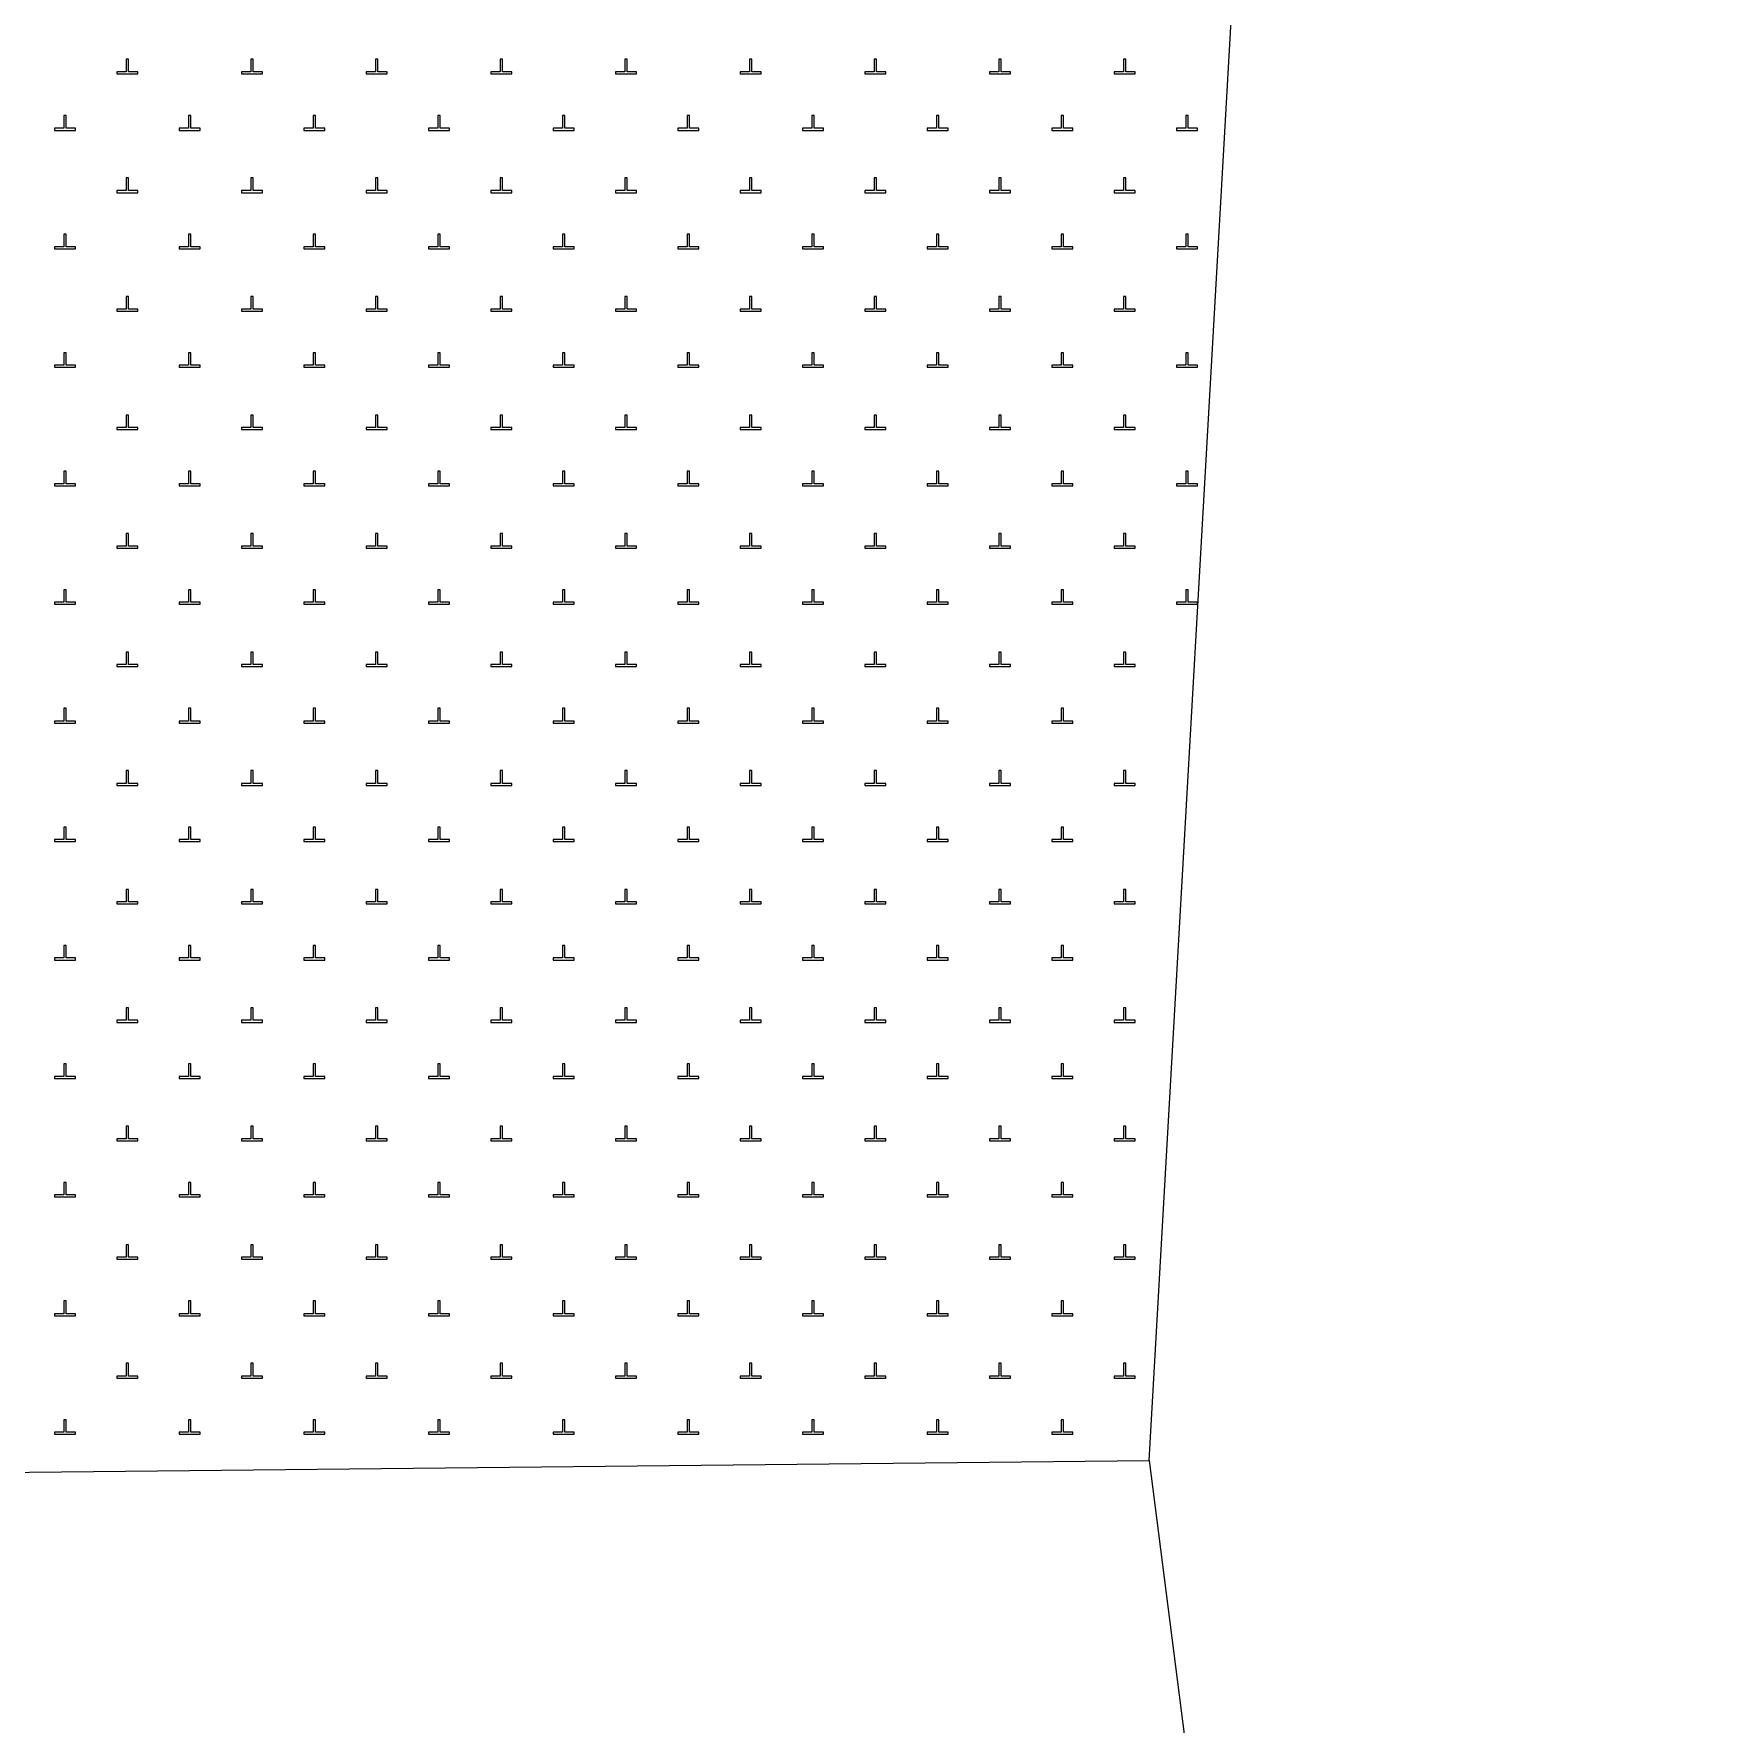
# Model space of a CAD drawing. Header units: metres. Extents: x 550890 to 551618, y 1839259 to 1840146.
# Drawn here: x 551509.64 to 551550.03, y 1839863.4 to 1839904.07 of the extents above; entities that cross this region are included whole.
import ezdxf

# ---------------------------------------------------------------- set-up
doc = ezdxf.new("R2010")
doc.units = ezdxf.units.M
doc.header["$LTSCALE"] = 0.8
for name, color, linetype, lineweight in [('10', 7, 'Continuous', 13), ('19', 7, 'Continuous', 13), ('23', 7, 'Continuous', 13)]:
    doc.layers.add(name, color=color, linetype=linetype, lineweight=lineweight)

msp = doc.modelspace()

# ---------------------------------------------------------------- linework, layer by layer
at = {"layer": '10'}
msp.add_line((551403.77, 1839868.35), (551536.48, 1839869.75), dxfattribs=at)
at = {"layer": '19'}
for points in [[(551511.64, 1839903.11), (551512.14, 1839903.11), (551512.14, 1839903.16), (551511.92, 1839903.16), (551511.92, 1839903.46), (551511.86, 1839903.46), (551511.86, 1839903.16), (551511.64, 1839903.16)], [(551514.64, 1839903.11), (551515.14, 1839903.11), (551515.14, 1839903.16), (551514.92, 1839903.16), (551514.92, 1839903.46), (551514.86, 1839903.46), (551514.86, 1839903.16), (551514.64, 1839903.16)], [(551517.64, 1839903.11), (551518.14, 1839903.11), (551518.14, 1839903.16), (551517.92, 1839903.16), (551517.92, 1839903.46), (551517.86, 1839903.46), (551517.86, 1839903.16), (551517.64, 1839903.16)], [(551520.64, 1839903.11), (551521.14, 1839903.11), (551521.14, 1839903.16), (551520.92, 1839903.16), (551520.92, 1839903.46), (551520.86, 1839903.46), (551520.86, 1839903.16), (551520.64, 1839903.16)], [(551523.64, 1839903.11), (551524.14, 1839903.11), (551524.14, 1839903.16), (551523.92, 1839903.16), (551523.92, 1839903.46), (551523.86, 1839903.46), (551523.86, 1839903.16), (551523.64, 1839903.16)], [(551526.64, 1839903.11), (551527.14, 1839903.11), (551527.14, 1839903.16), (551526.92, 1839903.16), (551526.92, 1839903.46), (551526.86, 1839903.46), (551526.86, 1839903.16), (551526.64, 1839903.16)], [(551529.64, 1839903.11), (551530.14, 1839903.11), (551530.14, 1839903.16), (551529.92, 1839903.16), (551529.92, 1839903.46), (551529.86, 1839903.46), (551529.86, 1839903.16), (551529.64, 1839903.16)], [(551532.64, 1839903.11), (551533.14, 1839903.11), (551533.14, 1839903.16), (551532.92, 1839903.16), (551532.92, 1839903.46), (551532.86, 1839903.46), (551532.86, 1839903.16), (551532.64, 1839903.16)], [(551535.64, 1839903.11), (551536.14, 1839903.11), (551536.14, 1839903.16), (551535.92, 1839903.16), (551535.92, 1839903.46), (551535.86, 1839903.46), (551535.86, 1839903.16), (551535.64, 1839903.16)], [(551510.14, 1839901.75), (551510.64, 1839901.75), (551510.64, 1839901.8), (551510.42, 1839901.8), (551510.42, 1839902.11), (551510.36, 1839902.11), (551510.36, 1839901.8), (551510.14, 1839901.8)], [(551513.14, 1839901.75), (551513.64, 1839901.75), (551513.64, 1839901.8), (551513.42, 1839901.8), (551513.42, 1839902.11), (551513.36, 1839902.11), (551513.36, 1839901.8), (551513.14, 1839901.8)], [(551516.14, 1839901.75), (551516.64, 1839901.75), (551516.64, 1839901.8), (551516.42, 1839901.8), (551516.42, 1839902.11), (551516.36, 1839902.11), (551516.36, 1839901.8), (551516.14, 1839901.8)], [(551519.14, 1839901.75), (551519.64, 1839901.75), (551519.64, 1839901.8), (551519.42, 1839901.8), (551519.42, 1839902.11), (551519.36, 1839902.11), (551519.36, 1839901.8), (551519.14, 1839901.8)], [(551522.14, 1839901.75), (551522.64, 1839901.75), (551522.64, 1839901.8), (551522.42, 1839901.8), (551522.42, 1839902.11), (551522.36, 1839902.11), (551522.36, 1839901.8), (551522.14, 1839901.8)], [(551525.14, 1839901.75), (551525.64, 1839901.75), (551525.64, 1839901.8), (551525.42, 1839901.8), (551525.42, 1839902.11), (551525.36, 1839902.11), (551525.36, 1839901.8), (551525.14, 1839901.8)], [(551528.14, 1839901.75), (551528.64, 1839901.75), (551528.64, 1839901.8), (551528.42, 1839901.8), (551528.42, 1839902.11), (551528.36, 1839902.11), (551528.36, 1839901.8), (551528.14, 1839901.8)], [(551531.14, 1839901.75), (551531.64, 1839901.75), (551531.64, 1839901.8), (551531.42, 1839901.8), (551531.42, 1839902.11), (551531.36, 1839902.11), (551531.36, 1839901.8), (551531.14, 1839901.8)], [(551534.14, 1839901.75), (551534.64, 1839901.75), (551534.64, 1839901.8), (551534.42, 1839901.8), (551534.42, 1839902.11), (551534.36, 1839902.11), (551534.36, 1839901.8), (551534.14, 1839901.8)], [(551537.14, 1839901.75), (551537.64, 1839901.75), (551537.64, 1839901.8), (551537.42, 1839901.8), (551537.42, 1839902.11), (551537.36, 1839902.11), (551537.36, 1839901.8), (551537.14, 1839901.8)], [(551511.64, 1839900.25), (551512.14, 1839900.25), (551512.14, 1839900.3), (551511.92, 1839900.3), (551511.92, 1839900.61), (551511.86, 1839900.61), (551511.86, 1839900.3), (551511.64, 1839900.3)], [(551514.64, 1839900.25), (551515.14, 1839900.25), (551515.14, 1839900.3), (551514.92, 1839900.3), (551514.92, 1839900.61), (551514.86, 1839900.61), (551514.86, 1839900.3), (551514.64, 1839900.3)], [(551517.64, 1839900.25), (551518.14, 1839900.25), (551518.14, 1839900.3), (551517.92, 1839900.3), (551517.92, 1839900.61), (551517.86, 1839900.61), (551517.86, 1839900.3), (551517.64, 1839900.3)], [(551520.64, 1839900.25), (551521.14, 1839900.25), (551521.14, 1839900.3), (551520.92, 1839900.3), (551520.92, 1839900.61), (551520.86, 1839900.61), (551520.86, 1839900.3), (551520.64, 1839900.3)], [(551523.64, 1839900.25), (551524.14, 1839900.25), (551524.14, 1839900.3), (551523.92, 1839900.3), (551523.92, 1839900.61), (551523.86, 1839900.61), (551523.86, 1839900.3), (551523.64, 1839900.3)], [(551526.64, 1839900.25), (551527.14, 1839900.25), (551527.14, 1839900.3), (551526.92, 1839900.3), (551526.92, 1839900.61), (551526.86, 1839900.61), (551526.86, 1839900.3), (551526.64, 1839900.3)], [(551529.64, 1839900.25), (551530.14, 1839900.25), (551530.14, 1839900.3), (551529.92, 1839900.3), (551529.92, 1839900.61), (551529.86, 1839900.61), (551529.86, 1839900.3), (551529.64, 1839900.3)], [(551532.64, 1839900.25), (551533.14, 1839900.25), (551533.14, 1839900.3), (551532.92, 1839900.3), (551532.92, 1839900.61), (551532.86, 1839900.61), (551532.86, 1839900.3), (551532.64, 1839900.3)], [(551535.64, 1839900.25), (551536.14, 1839900.25), (551536.14, 1839900.3), (551535.92, 1839900.3), (551535.92, 1839900.61), (551535.86, 1839900.61), (551535.86, 1839900.3), (551535.64, 1839900.3)], [(551510.14, 1839898.9), (551510.64, 1839898.9), (551510.64, 1839898.95), (551510.42, 1839898.95), (551510.42, 1839899.25), (551510.36, 1839899.25), (551510.36, 1839898.95), (551510.14, 1839898.95)], [(551513.14, 1839898.9), (551513.64, 1839898.9), (551513.64, 1839898.95), (551513.42, 1839898.95), (551513.42, 1839899.25), (551513.36, 1839899.25), (551513.36, 1839898.95), (551513.14, 1839898.95)], [(551516.14, 1839898.9), (551516.64, 1839898.9), (551516.64, 1839898.95), (551516.42, 1839898.95), (551516.42, 1839899.25), (551516.36, 1839899.25), (551516.36, 1839898.95), (551516.14, 1839898.95)], [(551519.14, 1839898.9), (551519.64, 1839898.9), (551519.64, 1839898.95), (551519.42, 1839898.95), (551519.42, 1839899.25), (551519.36, 1839899.25), (551519.36, 1839898.95), (551519.14, 1839898.95)], [(551522.14, 1839898.9), (551522.64, 1839898.9), (551522.64, 1839898.95), (551522.42, 1839898.95), (551522.42, 1839899.25), (551522.36, 1839899.25), (551522.36, 1839898.95), (551522.14, 1839898.95)], [(551525.14, 1839898.9), (551525.64, 1839898.9), (551525.64, 1839898.95), (551525.42, 1839898.95), (551525.42, 1839899.25), (551525.36, 1839899.25), (551525.36, 1839898.95), (551525.14, 1839898.95)], [(551528.14, 1839898.9), (551528.64, 1839898.9), (551528.64, 1839898.95), (551528.42, 1839898.95), (551528.42, 1839899.25), (551528.36, 1839899.25), (551528.36, 1839898.95), (551528.14, 1839898.95)], [(551531.14, 1839898.9), (551531.64, 1839898.9), (551531.64, 1839898.95), (551531.42, 1839898.95), (551531.42, 1839899.25), (551531.36, 1839899.25), (551531.36, 1839898.95), (551531.14, 1839898.95)], [(551534.14, 1839898.9), (551534.64, 1839898.9), (551534.64, 1839898.95), (551534.42, 1839898.95), (551534.42, 1839899.25), (551534.36, 1839899.25), (551534.36, 1839898.95), (551534.14, 1839898.95)], [(551537.14, 1839898.9), (551537.64, 1839898.9), (551537.64, 1839898.95), (551537.42, 1839898.95), (551537.42, 1839899.25), (551537.36, 1839899.25), (551537.36, 1839898.95), (551537.14, 1839898.95)], [(551511.64, 1839897.4), (551512.14, 1839897.4), (551512.14, 1839897.45), (551511.92, 1839897.45), (551511.92, 1839897.75), (551511.86, 1839897.75), (551511.86, 1839897.45), (551511.64, 1839897.45)], [(551514.64, 1839897.4), (551515.14, 1839897.4), (551515.14, 1839897.45), (551514.92, 1839897.45), (551514.92, 1839897.75), (551514.86, 1839897.75), (551514.86, 1839897.45), (551514.64, 1839897.45)], [(551517.64, 1839897.4), (551518.14, 1839897.4), (551518.14, 1839897.45), (551517.92, 1839897.45), (551517.92, 1839897.75), (551517.86, 1839897.75), (551517.86, 1839897.45), (551517.64, 1839897.45)], [(551520.64, 1839897.4), (551521.14, 1839897.4), (551521.14, 1839897.45), (551520.92, 1839897.45), (551520.92, 1839897.75), (551520.86, 1839897.75), (551520.86, 1839897.45), (551520.64, 1839897.45)], [(551523.64, 1839897.4), (551524.14, 1839897.4), (551524.14, 1839897.45), (551523.92, 1839897.45), (551523.92, 1839897.75), (551523.86, 1839897.75), (551523.86, 1839897.45), (551523.64, 1839897.45)], [(551526.64, 1839897.4), (551527.14, 1839897.4), (551527.14, 1839897.45), (551526.92, 1839897.45), (551526.92, 1839897.75), (551526.86, 1839897.75), (551526.86, 1839897.45), (551526.64, 1839897.45)], [(551529.64, 1839897.4), (551530.14, 1839897.4), (551530.14, 1839897.45), (551529.92, 1839897.45), (551529.92, 1839897.75), (551529.86, 1839897.75), (551529.86, 1839897.45), (551529.64, 1839897.45)], [(551532.64, 1839897.4), (551533.14, 1839897.4), (551533.14, 1839897.45), (551532.92, 1839897.45), (551532.92, 1839897.75), (551532.86, 1839897.75), (551532.86, 1839897.45), (551532.64, 1839897.45)], [(551535.64, 1839897.4), (551536.14, 1839897.4), (551536.14, 1839897.45), (551535.92, 1839897.45), (551535.92, 1839897.75), (551535.86, 1839897.75), (551535.86, 1839897.45), (551535.64, 1839897.45)], [(551510.14, 1839896.05), (551510.64, 1839896.05), (551510.64, 1839896.1), (551510.42, 1839896.1), (551510.42, 1839896.4), (551510.36, 1839896.4), (551510.36, 1839896.1), (551510.14, 1839896.1)], [(551513.14, 1839896.05), (551513.64, 1839896.05), (551513.64, 1839896.1), (551513.42, 1839896.1), (551513.42, 1839896.4), (551513.36, 1839896.4), (551513.36, 1839896.1), (551513.14, 1839896.1)], [(551516.14, 1839896.05), (551516.64, 1839896.05), (551516.64, 1839896.1), (551516.42, 1839896.1), (551516.42, 1839896.4), (551516.36, 1839896.4), (551516.36, 1839896.1), (551516.14, 1839896.1)], [(551519.14, 1839896.05), (551519.64, 1839896.05), (551519.64, 1839896.1), (551519.42, 1839896.1), (551519.42, 1839896.4), (551519.36, 1839896.4), (551519.36, 1839896.1), (551519.14, 1839896.1)], [(551522.14, 1839896.05), (551522.64, 1839896.05), (551522.64, 1839896.1), (551522.42, 1839896.1), (551522.42, 1839896.4), (551522.36, 1839896.4), (551522.36, 1839896.1), (551522.14, 1839896.1)], [(551525.14, 1839896.05), (551525.64, 1839896.05), (551525.64, 1839896.1), (551525.42, 1839896.1), (551525.42, 1839896.4), (551525.36, 1839896.4), (551525.36, 1839896.1), (551525.14, 1839896.1)], [(551528.14, 1839896.05), (551528.64, 1839896.05), (551528.64, 1839896.1), (551528.42, 1839896.1), (551528.42, 1839896.4), (551528.36, 1839896.4), (551528.36, 1839896.1), (551528.14, 1839896.1)], [(551531.14, 1839896.05), (551531.64, 1839896.05), (551531.64, 1839896.1), (551531.42, 1839896.1), (551531.42, 1839896.4), (551531.36, 1839896.4), (551531.36, 1839896.1), (551531.14, 1839896.1)], [(551534.14, 1839896.05), (551534.64, 1839896.05), (551534.64, 1839896.1), (551534.42, 1839896.1), (551534.42, 1839896.4), (551534.36, 1839896.4), (551534.36, 1839896.1), (551534.14, 1839896.1)], [(551537.14, 1839896.05), (551537.64, 1839896.05), (551537.64, 1839896.1), (551537.42, 1839896.1), (551537.42, 1839896.4), (551537.36, 1839896.4), (551537.36, 1839896.1), (551537.14, 1839896.1)], [(551511.64, 1839894.55), (551512.14, 1839894.55), (551512.14, 1839894.6), (551511.92, 1839894.6), (551511.92, 1839894.9), (551511.86, 1839894.9), (551511.86, 1839894.6), (551511.64, 1839894.6)], [(551514.64, 1839894.55), (551515.14, 1839894.55), (551515.14, 1839894.6), (551514.92, 1839894.6), (551514.92, 1839894.9), (551514.86, 1839894.9), (551514.86, 1839894.6), (551514.64, 1839894.6)], [(551517.64, 1839894.55), (551518.14, 1839894.55), (551518.14, 1839894.6), (551517.92, 1839894.6), (551517.92, 1839894.9), (551517.86, 1839894.9), (551517.86, 1839894.6), (551517.64, 1839894.6)], [(551520.64, 1839894.55), (551521.14, 1839894.55), (551521.14, 1839894.6), (551520.92, 1839894.6), (551520.92, 1839894.9), (551520.86, 1839894.9), (551520.86, 1839894.6), (551520.64, 1839894.6)], [(551523.64, 1839894.55), (551524.14, 1839894.55), (551524.14, 1839894.6), (551523.92, 1839894.6), (551523.92, 1839894.9), (551523.86, 1839894.9), (551523.86, 1839894.6), (551523.64, 1839894.6)], [(551526.64, 1839894.55), (551527.14, 1839894.55), (551527.14, 1839894.6), (551526.92, 1839894.6), (551526.92, 1839894.9), (551526.86, 1839894.9), (551526.86, 1839894.6), (551526.64, 1839894.6)], [(551529.64, 1839894.55), (551530.14, 1839894.55), (551530.14, 1839894.6), (551529.92, 1839894.6), (551529.92, 1839894.9), (551529.86, 1839894.9), (551529.86, 1839894.6), (551529.64, 1839894.6)], [(551532.64, 1839894.55), (551533.14, 1839894.55), (551533.14, 1839894.6), (551532.92, 1839894.6), (551532.92, 1839894.9), (551532.86, 1839894.9), (551532.86, 1839894.6), (551532.64, 1839894.6)], [(551535.64, 1839894.55), (551536.14, 1839894.55), (551536.14, 1839894.6), (551535.92, 1839894.6), (551535.92, 1839894.9), (551535.86, 1839894.9), (551535.86, 1839894.6), (551535.64, 1839894.6)], [(551510.14, 1839893.2), (551510.64, 1839893.2), (551510.64, 1839893.25), (551510.42, 1839893.25), (551510.42, 1839893.55), (551510.36, 1839893.55), (551510.36, 1839893.25), (551510.14, 1839893.25)], [(551513.14, 1839893.2), (551513.64, 1839893.2), (551513.64, 1839893.25), (551513.42, 1839893.25), (551513.42, 1839893.55), (551513.36, 1839893.55), (551513.36, 1839893.25), (551513.14, 1839893.25)], [(551516.14, 1839893.2), (551516.64, 1839893.2), (551516.64, 1839893.25), (551516.42, 1839893.25), (551516.42, 1839893.55), (551516.36, 1839893.55), (551516.36, 1839893.25), (551516.14, 1839893.25)], [(551519.14, 1839893.2), (551519.64, 1839893.2), (551519.64, 1839893.25), (551519.42, 1839893.25), (551519.42, 1839893.55), (551519.36, 1839893.55), (551519.36, 1839893.25), (551519.14, 1839893.25)], [(551522.14, 1839893.2), (551522.64, 1839893.2), (551522.64, 1839893.25), (551522.42, 1839893.25), (551522.42, 1839893.55), (551522.36, 1839893.55), (551522.36, 1839893.25), (551522.14, 1839893.25)], [(551525.14, 1839893.2), (551525.64, 1839893.2), (551525.64, 1839893.25), (551525.42, 1839893.25), (551525.42, 1839893.55), (551525.36, 1839893.55), (551525.36, 1839893.25), (551525.14, 1839893.25)], [(551528.14, 1839893.2), (551528.64, 1839893.2), (551528.64, 1839893.25), (551528.42, 1839893.25), (551528.42, 1839893.55), (551528.36, 1839893.55), (551528.36, 1839893.25), (551528.14, 1839893.25)], [(551531.14, 1839893.2), (551531.64, 1839893.2), (551531.64, 1839893.25), (551531.42, 1839893.25), (551531.42, 1839893.55), (551531.36, 1839893.55), (551531.36, 1839893.25), (551531.14, 1839893.25)], [(551534.14, 1839893.2), (551534.64, 1839893.2), (551534.64, 1839893.25), (551534.42, 1839893.25), (551534.42, 1839893.55), (551534.36, 1839893.55), (551534.36, 1839893.25), (551534.14, 1839893.25)], [(551537.14, 1839893.2), (551537.64, 1839893.2), (551537.64, 1839893.25), (551537.42, 1839893.25), (551537.42, 1839893.55), (551537.36, 1839893.55), (551537.36, 1839893.25), (551537.14, 1839893.25)], [(551511.64, 1839891.7), (551512.14, 1839891.7), (551512.14, 1839891.75), (551511.92, 1839891.75), (551511.92, 1839892.05), (551511.86, 1839892.05), (551511.86, 1839891.75), (551511.64, 1839891.75)], [(551514.64, 1839891.7), (551515.14, 1839891.7), (551515.14, 1839891.75), (551514.92, 1839891.75), (551514.92, 1839892.05), (551514.86, 1839892.05), (551514.86, 1839891.75), (551514.64, 1839891.75)], [(551517.64, 1839891.7), (551518.14, 1839891.7), (551518.14, 1839891.75), (551517.92, 1839891.75), (551517.92, 1839892.05), (551517.86, 1839892.05), (551517.86, 1839891.75), (551517.64, 1839891.75)], [(551520.64, 1839891.7), (551521.14, 1839891.7), (551521.14, 1839891.75), (551520.92, 1839891.75), (551520.92, 1839892.05), (551520.86, 1839892.05), (551520.86, 1839891.75), (551520.64, 1839891.75)], [(551523.64, 1839891.7), (551524.14, 1839891.7), (551524.14, 1839891.75), (551523.92, 1839891.75), (551523.92, 1839892.05), (551523.86, 1839892.05), (551523.86, 1839891.75), (551523.64, 1839891.75)], [(551526.64, 1839891.7), (551527.14, 1839891.7), (551527.14, 1839891.75), (551526.92, 1839891.75), (551526.92, 1839892.05), (551526.86, 1839892.05), (551526.86, 1839891.75), (551526.64, 1839891.75)], [(551529.64, 1839891.7), (551530.14, 1839891.7), (551530.14, 1839891.75), (551529.92, 1839891.75), (551529.92, 1839892.05), (551529.86, 1839892.05), (551529.86, 1839891.75), (551529.64, 1839891.75)], [(551532.64, 1839891.7), (551533.14, 1839891.7), (551533.14, 1839891.75), (551532.92, 1839891.75), (551532.92, 1839892.05), (551532.86, 1839892.05), (551532.86, 1839891.75), (551532.64, 1839891.75)], [(551535.64, 1839891.7), (551536.14, 1839891.7), (551536.14, 1839891.75), (551535.92, 1839891.75), (551535.92, 1839892.05), (551535.86, 1839892.05), (551535.86, 1839891.75), (551535.64, 1839891.75)], [(551510.14, 1839890.35), (551510.64, 1839890.35), (551510.64, 1839890.4), (551510.42, 1839890.4), (551510.42, 1839890.7), (551510.36, 1839890.7), (551510.36, 1839890.4), (551510.14, 1839890.4)], [(551513.14, 1839890.35), (551513.64, 1839890.35), (551513.64, 1839890.4), (551513.42, 1839890.4), (551513.42, 1839890.7), (551513.36, 1839890.7), (551513.36, 1839890.4), (551513.14, 1839890.4)], [(551516.14, 1839890.35), (551516.64, 1839890.35), (551516.64, 1839890.4), (551516.42, 1839890.4), (551516.42, 1839890.7), (551516.36, 1839890.7), (551516.36, 1839890.4), (551516.14, 1839890.4)], [(551519.14, 1839890.35), (551519.64, 1839890.35), (551519.64, 1839890.4), (551519.42, 1839890.4), (551519.42, 1839890.7), (551519.36, 1839890.7), (551519.36, 1839890.4), (551519.14, 1839890.4)], [(551522.14, 1839890.35), (551522.64, 1839890.35), (551522.64, 1839890.4), (551522.42, 1839890.4), (551522.42, 1839890.7), (551522.36, 1839890.7), (551522.36, 1839890.4), (551522.14, 1839890.4)], [(551525.14, 1839890.35), (551525.64, 1839890.35), (551525.64, 1839890.4), (551525.42, 1839890.4), (551525.42, 1839890.7), (551525.36, 1839890.7), (551525.36, 1839890.4), (551525.14, 1839890.4)], [(551528.14, 1839890.35), (551528.64, 1839890.35), (551528.64, 1839890.4), (551528.42, 1839890.4), (551528.42, 1839890.7), (551528.36, 1839890.7), (551528.36, 1839890.4), (551528.14, 1839890.4)], [(551531.14, 1839890.35), (551531.64, 1839890.35), (551531.64, 1839890.4), (551531.42, 1839890.4), (551531.42, 1839890.7), (551531.36, 1839890.7), (551531.36, 1839890.4), (551531.14, 1839890.4)], [(551534.14, 1839890.35), (551534.64, 1839890.35), (551534.64, 1839890.4), (551534.42, 1839890.4), (551534.42, 1839890.7), (551534.36, 1839890.7), (551534.36, 1839890.4), (551534.14, 1839890.4)], [(551537.14, 1839890.35), (551537.64, 1839890.35), (551537.64, 1839890.4), (551537.42, 1839890.4), (551537.42, 1839890.7), (551537.36, 1839890.7), (551537.36, 1839890.4), (551537.14, 1839890.4)], [(551511.64, 1839888.85), (551512.14, 1839888.85), (551512.14, 1839888.9), (551511.92, 1839888.9), (551511.92, 1839889.2), (551511.86, 1839889.2), (551511.86, 1839888.9), (551511.64, 1839888.9)], [(551514.64, 1839888.85), (551515.14, 1839888.85), (551515.14, 1839888.9), (551514.92, 1839888.9), (551514.92, 1839889.2), (551514.86, 1839889.2), (551514.86, 1839888.9), (551514.64, 1839888.9)], [(551517.64, 1839888.85), (551518.14, 1839888.85), (551518.14, 1839888.9), (551517.92, 1839888.9), (551517.92, 1839889.2), (551517.86, 1839889.2), (551517.86, 1839888.9), (551517.64, 1839888.9)], [(551520.64, 1839888.85), (551521.14, 1839888.85), (551521.14, 1839888.9), (551520.92, 1839888.9), (551520.92, 1839889.2), (551520.86, 1839889.2), (551520.86, 1839888.9), (551520.64, 1839888.9)], [(551523.64, 1839888.85), (551524.14, 1839888.85), (551524.14, 1839888.9), (551523.92, 1839888.9), (551523.92, 1839889.2), (551523.86, 1839889.2), (551523.86, 1839888.9), (551523.64, 1839888.9)], [(551526.64, 1839888.85), (551527.14, 1839888.85), (551527.14, 1839888.9), (551526.92, 1839888.9), (551526.92, 1839889.2), (551526.86, 1839889.2), (551526.86, 1839888.9), (551526.64, 1839888.9)], [(551529.64, 1839888.85), (551530.14, 1839888.85), (551530.14, 1839888.9), (551529.92, 1839888.9), (551529.92, 1839889.2), (551529.86, 1839889.2), (551529.86, 1839888.9), (551529.64, 1839888.9)], [(551532.64, 1839888.85), (551533.14, 1839888.85), (551533.14, 1839888.9), (551532.92, 1839888.9), (551532.92, 1839889.2), (551532.86, 1839889.2), (551532.86, 1839888.9), (551532.64, 1839888.9)], [(551535.64, 1839888.85), (551536.14, 1839888.85), (551536.14, 1839888.9), (551535.92, 1839888.9), (551535.92, 1839889.2), (551535.86, 1839889.2), (551535.86, 1839888.9), (551535.64, 1839888.9)], [(551510.14, 1839887.49), (551510.64, 1839887.49), (551510.64, 1839887.54), (551510.42, 1839887.54), (551510.42, 1839887.85), (551510.36, 1839887.85), (551510.36, 1839887.54), (551510.14, 1839887.54)], [(551513.14, 1839887.49), (551513.64, 1839887.49), (551513.64, 1839887.54), (551513.42, 1839887.54), (551513.42, 1839887.85), (551513.36, 1839887.85), (551513.36, 1839887.54), (551513.14, 1839887.54)], [(551516.14, 1839887.49), (551516.64, 1839887.49), (551516.64, 1839887.54), (551516.42, 1839887.54), (551516.42, 1839887.85), (551516.36, 1839887.85), (551516.36, 1839887.54), (551516.14, 1839887.54)], [(551519.14, 1839887.49), (551519.64, 1839887.49), (551519.64, 1839887.54), (551519.42, 1839887.54), (551519.42, 1839887.85), (551519.36, 1839887.85), (551519.36, 1839887.54), (551519.14, 1839887.54)], [(551522.14, 1839887.49), (551522.64, 1839887.49), (551522.64, 1839887.54), (551522.42, 1839887.54), (551522.42, 1839887.85), (551522.36, 1839887.85), (551522.36, 1839887.54), (551522.14, 1839887.54)], [(551525.14, 1839887.49), (551525.64, 1839887.49), (551525.64, 1839887.54), (551525.42, 1839887.54), (551525.42, 1839887.85), (551525.36, 1839887.85), (551525.36, 1839887.54), (551525.14, 1839887.54)], [(551528.14, 1839887.49), (551528.64, 1839887.49), (551528.64, 1839887.54), (551528.42, 1839887.54), (551528.42, 1839887.85), (551528.36, 1839887.85), (551528.36, 1839887.54), (551528.14, 1839887.54)], [(551531.14, 1839887.49), (551531.64, 1839887.49), (551531.64, 1839887.54), (551531.42, 1839887.54), (551531.42, 1839887.85), (551531.36, 1839887.85), (551531.36, 1839887.54), (551531.14, 1839887.54)], [(551534.14, 1839887.49), (551534.64, 1839887.49), (551534.64, 1839887.54), (551534.42, 1839887.54), (551534.42, 1839887.85), (551534.36, 1839887.85), (551534.36, 1839887.54), (551534.14, 1839887.54)], [(551511.64, 1839885.99), (551512.14, 1839885.99), (551512.14, 1839886.04), (551511.92, 1839886.04), (551511.92, 1839886.35), (551511.86, 1839886.35), (551511.86, 1839886.04), (551511.64, 1839886.04)], [(551514.64, 1839885.99), (551515.14, 1839885.99), (551515.14, 1839886.04), (551514.92, 1839886.04), (551514.92, 1839886.35), (551514.86, 1839886.35), (551514.86, 1839886.04), (551514.64, 1839886.04)], [(551517.64, 1839885.99), (551518.14, 1839885.99), (551518.14, 1839886.04), (551517.92, 1839886.04), (551517.92, 1839886.35), (551517.86, 1839886.35), (551517.86, 1839886.04), (551517.64, 1839886.04)], [(551520.64, 1839885.99), (551521.14, 1839885.99), (551521.14, 1839886.04), (551520.92, 1839886.04), (551520.92, 1839886.35), (551520.86, 1839886.35), (551520.86, 1839886.04), (551520.64, 1839886.04)], [(551523.64, 1839885.99), (551524.14, 1839885.99), (551524.14, 1839886.04), (551523.92, 1839886.04), (551523.92, 1839886.35), (551523.86, 1839886.35), (551523.86, 1839886.04), (551523.64, 1839886.04)], [(551526.64, 1839885.99), (551527.14, 1839885.99), (551527.14, 1839886.04), (551526.92, 1839886.04), (551526.92, 1839886.35), (551526.86, 1839886.35), (551526.86, 1839886.04), (551526.64, 1839886.04)], [(551529.64, 1839885.99), (551530.14, 1839885.99), (551530.14, 1839886.04), (551529.92, 1839886.04), (551529.92, 1839886.35), (551529.86, 1839886.35), (551529.86, 1839886.04), (551529.64, 1839886.04)], [(551532.64, 1839885.99), (551533.14, 1839885.99), (551533.14, 1839886.04), (551532.92, 1839886.04), (551532.92, 1839886.35), (551532.86, 1839886.35), (551532.86, 1839886.04), (551532.64, 1839886.04)], [(551535.64, 1839885.99), (551536.14, 1839885.99), (551536.14, 1839886.04), (551535.92, 1839886.04), (551535.92, 1839886.35), (551535.86, 1839886.35), (551535.86, 1839886.04), (551535.64, 1839886.04)], [(551510.14, 1839884.64), (551510.64, 1839884.64), (551510.64, 1839884.69), (551510.42, 1839884.69), (551510.42, 1839884.99), (551510.36, 1839884.99), (551510.36, 1839884.69), (551510.14, 1839884.69)], [(551513.14, 1839884.64), (551513.64, 1839884.64), (551513.64, 1839884.69), (551513.42, 1839884.69), (551513.42, 1839884.99), (551513.36, 1839884.99), (551513.36, 1839884.69), (551513.14, 1839884.69)], [(551516.14, 1839884.64), (551516.64, 1839884.64), (551516.64, 1839884.69), (551516.42, 1839884.69), (551516.42, 1839884.99), (551516.36, 1839884.99), (551516.36, 1839884.69), (551516.14, 1839884.69)], [(551519.14, 1839884.64), (551519.64, 1839884.64), (551519.64, 1839884.69), (551519.42, 1839884.69), (551519.42, 1839884.99), (551519.36, 1839884.99), (551519.36, 1839884.69), (551519.14, 1839884.69)], [(551522.14, 1839884.64), (551522.64, 1839884.64), (551522.64, 1839884.69), (551522.42, 1839884.69), (551522.42, 1839884.99), (551522.36, 1839884.99), (551522.36, 1839884.69), (551522.14, 1839884.69)], [(551525.14, 1839884.64), (551525.64, 1839884.64), (551525.64, 1839884.69), (551525.42, 1839884.69), (551525.42, 1839884.99), (551525.36, 1839884.99), (551525.36, 1839884.69), (551525.14, 1839884.69)], [(551528.14, 1839884.64), (551528.64, 1839884.64), (551528.64, 1839884.69), (551528.42, 1839884.69), (551528.42, 1839884.99), (551528.36, 1839884.99), (551528.36, 1839884.69), (551528.14, 1839884.69)], [(551531.14, 1839884.64), (551531.64, 1839884.64), (551531.64, 1839884.69), (551531.42, 1839884.69), (551531.42, 1839884.99), (551531.36, 1839884.99), (551531.36, 1839884.69), (551531.14, 1839884.69)], [(551534.14, 1839884.64), (551534.64, 1839884.64), (551534.64, 1839884.69), (551534.42, 1839884.69), (551534.42, 1839884.99), (551534.36, 1839884.99), (551534.36, 1839884.69), (551534.14, 1839884.69)], [(551511.64, 1839883.14), (551512.14, 1839883.14), (551512.14, 1839883.19), (551511.92, 1839883.19), (551511.92, 1839883.49), (551511.86, 1839883.49), (551511.86, 1839883.19), (551511.64, 1839883.19)], [(551514.64, 1839883.14), (551515.14, 1839883.14), (551515.14, 1839883.19), (551514.92, 1839883.19), (551514.92, 1839883.49), (551514.86, 1839883.49), (551514.86, 1839883.19), (551514.64, 1839883.19)], [(551517.64, 1839883.14), (551518.14, 1839883.14), (551518.14, 1839883.19), (551517.92, 1839883.19), (551517.92, 1839883.49), (551517.86, 1839883.49), (551517.86, 1839883.19), (551517.64, 1839883.19)], [(551520.64, 1839883.14), (551521.14, 1839883.14), (551521.14, 1839883.19), (551520.92, 1839883.19), (551520.92, 1839883.49), (551520.86, 1839883.49), (551520.86, 1839883.19), (551520.64, 1839883.19)], [(551523.64, 1839883.14), (551524.14, 1839883.14), (551524.14, 1839883.19), (551523.92, 1839883.19), (551523.92, 1839883.49), (551523.86, 1839883.49), (551523.86, 1839883.19), (551523.64, 1839883.19)], [(551526.64, 1839883.14), (551527.14, 1839883.14), (551527.14, 1839883.19), (551526.92, 1839883.19), (551526.92, 1839883.49), (551526.86, 1839883.49), (551526.86, 1839883.19), (551526.64, 1839883.19)], [(551529.64, 1839883.14), (551530.14, 1839883.14), (551530.14, 1839883.19), (551529.92, 1839883.19), (551529.92, 1839883.49), (551529.86, 1839883.49), (551529.86, 1839883.19), (551529.64, 1839883.19)], [(551532.64, 1839883.14), (551533.14, 1839883.14), (551533.14, 1839883.19), (551532.92, 1839883.19), (551532.92, 1839883.49), (551532.86, 1839883.49), (551532.86, 1839883.19), (551532.64, 1839883.19)], [(551535.64, 1839883.14), (551536.14, 1839883.14), (551536.14, 1839883.19), (551535.92, 1839883.19), (551535.92, 1839883.49), (551535.86, 1839883.49), (551535.86, 1839883.19), (551535.64, 1839883.19)], [(551510.14, 1839881.79), (551510.64, 1839881.79), (551510.64, 1839881.84), (551510.42, 1839881.84), (551510.42, 1839882.14), (551510.36, 1839882.14), (551510.36, 1839881.84), (551510.14, 1839881.84)], [(551513.14, 1839881.79), (551513.64, 1839881.79), (551513.64, 1839881.84), (551513.42, 1839881.84), (551513.42, 1839882.14), (551513.36, 1839882.14), (551513.36, 1839881.84), (551513.14, 1839881.84)], [(551516.14, 1839881.79), (551516.64, 1839881.79), (551516.64, 1839881.84), (551516.42, 1839881.84), (551516.42, 1839882.14), (551516.36, 1839882.14), (551516.36, 1839881.84), (551516.14, 1839881.84)], [(551519.14, 1839881.79), (551519.64, 1839881.79), (551519.64, 1839881.84), (551519.42, 1839881.84), (551519.42, 1839882.14), (551519.36, 1839882.14), (551519.36, 1839881.84), (551519.14, 1839881.84)], [(551522.14, 1839881.79), (551522.64, 1839881.79), (551522.64, 1839881.84), (551522.42, 1839881.84), (551522.42, 1839882.14), (551522.36, 1839882.14), (551522.36, 1839881.84), (551522.14, 1839881.84)], [(551525.14, 1839881.79), (551525.64, 1839881.79), (551525.64, 1839881.84), (551525.42, 1839881.84), (551525.42, 1839882.14), (551525.36, 1839882.14), (551525.36, 1839881.84), (551525.14, 1839881.84)], [(551528.14, 1839881.79), (551528.64, 1839881.79), (551528.64, 1839881.84), (551528.42, 1839881.84), (551528.42, 1839882.14), (551528.36, 1839882.14), (551528.36, 1839881.84), (551528.14, 1839881.84)], [(551531.14, 1839881.79), (551531.64, 1839881.79), (551531.64, 1839881.84), (551531.42, 1839881.84), (551531.42, 1839882.14), (551531.36, 1839882.14), (551531.36, 1839881.84), (551531.14, 1839881.84)], [(551534.14, 1839881.79), (551534.64, 1839881.79), (551534.64, 1839881.84), (551534.42, 1839881.84), (551534.42, 1839882.14), (551534.36, 1839882.14), (551534.36, 1839881.84), (551534.14, 1839881.84)], [(551511.64, 1839880.29), (551512.14, 1839880.29), (551512.14, 1839880.34), (551511.92, 1839880.34), (551511.92, 1839880.64), (551511.86, 1839880.64), (551511.86, 1839880.34), (551511.64, 1839880.34)], [(551514.64, 1839880.29), (551515.14, 1839880.29), (551515.14, 1839880.34), (551514.92, 1839880.34), (551514.92, 1839880.64), (551514.86, 1839880.64), (551514.86, 1839880.34), (551514.64, 1839880.34)], [(551517.64, 1839880.29), (551518.14, 1839880.29), (551518.14, 1839880.34), (551517.92, 1839880.34), (551517.92, 1839880.64), (551517.86, 1839880.64), (551517.86, 1839880.34), (551517.64, 1839880.34)], [(551520.64, 1839880.29), (551521.14, 1839880.29), (551521.14, 1839880.34), (551520.92, 1839880.34), (551520.92, 1839880.64), (551520.86, 1839880.64), (551520.86, 1839880.34), (551520.64, 1839880.34)], [(551523.64, 1839880.29), (551524.14, 1839880.29), (551524.14, 1839880.34), (551523.92, 1839880.34), (551523.92, 1839880.64), (551523.86, 1839880.64), (551523.86, 1839880.34), (551523.64, 1839880.34)], [(551526.64, 1839880.29), (551527.14, 1839880.29), (551527.14, 1839880.34), (551526.92, 1839880.34), (551526.92, 1839880.64), (551526.86, 1839880.64), (551526.86, 1839880.34), (551526.64, 1839880.34)], [(551529.64, 1839880.29), (551530.14, 1839880.29), (551530.14, 1839880.34), (551529.92, 1839880.34), (551529.92, 1839880.64), (551529.86, 1839880.64), (551529.86, 1839880.34), (551529.64, 1839880.34)], [(551532.64, 1839880.29), (551533.14, 1839880.29), (551533.14, 1839880.34), (551532.92, 1839880.34), (551532.92, 1839880.64), (551532.86, 1839880.64), (551532.86, 1839880.34), (551532.64, 1839880.34)], [(551535.64, 1839880.29), (551536.14, 1839880.29), (551536.14, 1839880.34), (551535.92, 1839880.34), (551535.92, 1839880.64), (551535.86, 1839880.64), (551535.86, 1839880.34), (551535.64, 1839880.34)], [(551510.14, 1839878.94), (551510.64, 1839878.94), (551510.64, 1839878.99), (551510.42, 1839878.99), (551510.42, 1839879.29), (551510.36, 1839879.29), (551510.36, 1839878.99), (551510.14, 1839878.99)], [(551513.14, 1839878.94), (551513.64, 1839878.94), (551513.64, 1839878.99), (551513.42, 1839878.99), (551513.42, 1839879.29), (551513.36, 1839879.29), (551513.36, 1839878.99), (551513.14, 1839878.99)], [(551516.14, 1839878.94), (551516.64, 1839878.94), (551516.64, 1839878.99), (551516.42, 1839878.99), (551516.42, 1839879.29), (551516.36, 1839879.29), (551516.36, 1839878.99), (551516.14, 1839878.99)], [(551519.14, 1839878.94), (551519.64, 1839878.94), (551519.64, 1839878.99), (551519.42, 1839878.99), (551519.42, 1839879.29), (551519.36, 1839879.29), (551519.36, 1839878.99), (551519.14, 1839878.99)], [(551522.14, 1839878.94), (551522.64, 1839878.94), (551522.64, 1839878.99), (551522.42, 1839878.99), (551522.42, 1839879.29), (551522.36, 1839879.29), (551522.36, 1839878.99), (551522.14, 1839878.99)], [(551525.14, 1839878.94), (551525.64, 1839878.94), (551525.64, 1839878.99), (551525.42, 1839878.99), (551525.42, 1839879.29), (551525.36, 1839879.29), (551525.36, 1839878.99), (551525.14, 1839878.99)], [(551528.14, 1839878.94), (551528.64, 1839878.94), (551528.64, 1839878.99), (551528.42, 1839878.99), (551528.42, 1839879.29), (551528.36, 1839879.29), (551528.36, 1839878.99), (551528.14, 1839878.99)], [(551531.14, 1839878.94), (551531.64, 1839878.94), (551531.64, 1839878.99), (551531.42, 1839878.99), (551531.42, 1839879.29), (551531.36, 1839879.29), (551531.36, 1839878.99), (551531.14, 1839878.99)], [(551534.14, 1839878.94), (551534.64, 1839878.94), (551534.64, 1839878.99), (551534.42, 1839878.99), (551534.42, 1839879.29), (551534.36, 1839879.29), (551534.36, 1839878.99), (551534.14, 1839878.99)], [(551511.64, 1839877.44), (551512.14, 1839877.44), (551512.14, 1839877.49), (551511.92, 1839877.49), (551511.92, 1839877.79), (551511.86, 1839877.79), (551511.86, 1839877.49), (551511.64, 1839877.49)], [(551514.64, 1839877.44), (551515.14, 1839877.44), (551515.14, 1839877.49), (551514.92, 1839877.49), (551514.92, 1839877.79), (551514.86, 1839877.79), (551514.86, 1839877.49), (551514.64, 1839877.49)], [(551517.64, 1839877.44), (551518.14, 1839877.44), (551518.14, 1839877.49), (551517.92, 1839877.49), (551517.92, 1839877.79), (551517.86, 1839877.79), (551517.86, 1839877.49), (551517.64, 1839877.49)], [(551520.64, 1839877.44), (551521.14, 1839877.44), (551521.14, 1839877.49), (551520.92, 1839877.49), (551520.92, 1839877.79), (551520.86, 1839877.79), (551520.86, 1839877.49), (551520.64, 1839877.49)], [(551523.64, 1839877.44), (551524.14, 1839877.44), (551524.14, 1839877.49), (551523.92, 1839877.49), (551523.92, 1839877.79), (551523.86, 1839877.79), (551523.86, 1839877.49), (551523.64, 1839877.49)], [(551526.64, 1839877.44), (551527.14, 1839877.44), (551527.14, 1839877.49), (551526.92, 1839877.49), (551526.92, 1839877.79), (551526.86, 1839877.79), (551526.86, 1839877.49), (551526.64, 1839877.49)], [(551529.64, 1839877.44), (551530.14, 1839877.44), (551530.14, 1839877.49), (551529.92, 1839877.49), (551529.92, 1839877.79), (551529.86, 1839877.79), (551529.86, 1839877.49), (551529.64, 1839877.49)], [(551532.64, 1839877.44), (551533.14, 1839877.44), (551533.14, 1839877.49), (551532.92, 1839877.49), (551532.92, 1839877.79), (551532.86, 1839877.79), (551532.86, 1839877.49), (551532.64, 1839877.49)], [(551535.64, 1839877.44), (551536.14, 1839877.44), (551536.14, 1839877.49), (551535.92, 1839877.49), (551535.92, 1839877.79), (551535.86, 1839877.79), (551535.86, 1839877.49), (551535.64, 1839877.49)], [(551510.14, 1839876.09), (551510.64, 1839876.09), (551510.64, 1839876.14), (551510.42, 1839876.14), (551510.42, 1839876.44), (551510.36, 1839876.44), (551510.36, 1839876.14), (551510.14, 1839876.14)], [(551513.14, 1839876.09), (551513.64, 1839876.09), (551513.64, 1839876.14), (551513.42, 1839876.14), (551513.42, 1839876.44), (551513.36, 1839876.44), (551513.36, 1839876.14), (551513.14, 1839876.14)], [(551516.14, 1839876.09), (551516.64, 1839876.09), (551516.64, 1839876.14), (551516.42, 1839876.14), (551516.42, 1839876.44), (551516.36, 1839876.44), (551516.36, 1839876.14), (551516.14, 1839876.14)], [(551519.14, 1839876.09), (551519.64, 1839876.09), (551519.64, 1839876.14), (551519.42, 1839876.14), (551519.42, 1839876.44), (551519.36, 1839876.44), (551519.36, 1839876.14), (551519.14, 1839876.14)], [(551522.14, 1839876.09), (551522.64, 1839876.09), (551522.64, 1839876.14), (551522.42, 1839876.14), (551522.42, 1839876.44), (551522.36, 1839876.44), (551522.36, 1839876.14), (551522.14, 1839876.14)], [(551525.14, 1839876.09), (551525.64, 1839876.09), (551525.64, 1839876.14), (551525.42, 1839876.14), (551525.42, 1839876.44), (551525.36, 1839876.44), (551525.36, 1839876.14), (551525.14, 1839876.14)], [(551528.14, 1839876.09), (551528.64, 1839876.09), (551528.64, 1839876.14), (551528.42, 1839876.14), (551528.42, 1839876.44), (551528.36, 1839876.44), (551528.36, 1839876.14), (551528.14, 1839876.14)], [(551531.14, 1839876.09), (551531.64, 1839876.09), (551531.64, 1839876.14), (551531.42, 1839876.14), (551531.42, 1839876.44), (551531.36, 1839876.44), (551531.36, 1839876.14), (551531.14, 1839876.14)], [(551534.14, 1839876.09), (551534.64, 1839876.09), (551534.64, 1839876.14), (551534.42, 1839876.14), (551534.42, 1839876.44), (551534.36, 1839876.44), (551534.36, 1839876.14), (551534.14, 1839876.14)], [(551511.64, 1839874.59), (551512.14, 1839874.59), (551512.14, 1839874.64), (551511.92, 1839874.64), (551511.92, 1839874.94), (551511.86, 1839874.94), (551511.86, 1839874.64), (551511.64, 1839874.64)], [(551514.64, 1839874.59), (551515.14, 1839874.59), (551515.14, 1839874.64), (551514.92, 1839874.64), (551514.92, 1839874.94), (551514.86, 1839874.94), (551514.86, 1839874.64), (551514.64, 1839874.64)], [(551517.64, 1839874.59), (551518.14, 1839874.59), (551518.14, 1839874.64), (551517.92, 1839874.64), (551517.92, 1839874.94), (551517.86, 1839874.94), (551517.86, 1839874.64), (551517.64, 1839874.64)], [(551520.64, 1839874.59), (551521.14, 1839874.59), (551521.14, 1839874.64), (551520.92, 1839874.64), (551520.92, 1839874.94), (551520.86, 1839874.94), (551520.86, 1839874.64), (551520.64, 1839874.64)], [(551523.64, 1839874.59), (551524.14, 1839874.59), (551524.14, 1839874.64), (551523.92, 1839874.64), (551523.92, 1839874.94), (551523.86, 1839874.94), (551523.86, 1839874.64), (551523.64, 1839874.64)], [(551526.64, 1839874.59), (551527.14, 1839874.59), (551527.14, 1839874.64), (551526.92, 1839874.64), (551526.92, 1839874.94), (551526.86, 1839874.94), (551526.86, 1839874.64), (551526.64, 1839874.64)], [(551529.64, 1839874.59), (551530.14, 1839874.59), (551530.14, 1839874.64), (551529.92, 1839874.64), (551529.92, 1839874.94), (551529.86, 1839874.94), (551529.86, 1839874.64), (551529.64, 1839874.64)], [(551532.64, 1839874.59), (551533.14, 1839874.59), (551533.14, 1839874.64), (551532.92, 1839874.64), (551532.92, 1839874.94), (551532.86, 1839874.94), (551532.86, 1839874.64), (551532.64, 1839874.64)], [(551535.64, 1839874.59), (551536.14, 1839874.59), (551536.14, 1839874.64), (551535.92, 1839874.64), (551535.92, 1839874.94), (551535.86, 1839874.94), (551535.86, 1839874.64), (551535.64, 1839874.64)], [(551510.14, 1839873.23), (551510.64, 1839873.23), (551510.64, 1839873.28), (551510.42, 1839873.28), (551510.42, 1839873.59), (551510.36, 1839873.59), (551510.36, 1839873.28), (551510.14, 1839873.28)], [(551513.14, 1839873.23), (551513.64, 1839873.23), (551513.64, 1839873.28), (551513.42, 1839873.28), (551513.42, 1839873.59), (551513.36, 1839873.59), (551513.36, 1839873.28), (551513.14, 1839873.28)], [(551516.14, 1839873.23), (551516.64, 1839873.23), (551516.64, 1839873.28), (551516.42, 1839873.28), (551516.42, 1839873.59), (551516.36, 1839873.59), (551516.36, 1839873.28), (551516.14, 1839873.28)], [(551519.14, 1839873.23), (551519.64, 1839873.23), (551519.64, 1839873.28), (551519.42, 1839873.28), (551519.42, 1839873.59), (551519.36, 1839873.59), (551519.36, 1839873.28), (551519.14, 1839873.28)], [(551522.14, 1839873.23), (551522.64, 1839873.23), (551522.64, 1839873.28), (551522.42, 1839873.28), (551522.42, 1839873.59), (551522.36, 1839873.59), (551522.36, 1839873.28), (551522.14, 1839873.28)], [(551525.14, 1839873.23), (551525.64, 1839873.23), (551525.64, 1839873.28), (551525.42, 1839873.28), (551525.42, 1839873.59), (551525.36, 1839873.59), (551525.36, 1839873.28), (551525.14, 1839873.28)], [(551528.14, 1839873.23), (551528.64, 1839873.23), (551528.64, 1839873.28), (551528.42, 1839873.28), (551528.42, 1839873.59), (551528.36, 1839873.59), (551528.36, 1839873.28), (551528.14, 1839873.28)], [(551531.14, 1839873.23), (551531.64, 1839873.23), (551531.64, 1839873.28), (551531.42, 1839873.28), (551531.42, 1839873.59), (551531.36, 1839873.59), (551531.36, 1839873.28), (551531.14, 1839873.28)], [(551534.14, 1839873.23), (551534.64, 1839873.23), (551534.64, 1839873.28), (551534.42, 1839873.28), (551534.42, 1839873.59), (551534.36, 1839873.59), (551534.36, 1839873.28), (551534.14, 1839873.28)], [(551511.64, 1839871.73), (551512.14, 1839871.73), (551512.14, 1839871.78), (551511.92, 1839871.78), (551511.92, 1839872.09), (551511.86, 1839872.09), (551511.86, 1839871.78), (551511.64, 1839871.78)], [(551514.64, 1839871.73), (551515.14, 1839871.73), (551515.14, 1839871.78), (551514.92, 1839871.78), (551514.92, 1839872.09), (551514.86, 1839872.09), (551514.86, 1839871.78), (551514.64, 1839871.78)], [(551517.64, 1839871.73), (551518.14, 1839871.73), (551518.14, 1839871.78), (551517.92, 1839871.78), (551517.92, 1839872.09), (551517.86, 1839872.09), (551517.86, 1839871.78), (551517.64, 1839871.78)], [(551520.64, 1839871.73), (551521.14, 1839871.73), (551521.14, 1839871.78), (551520.92, 1839871.78), (551520.92, 1839872.09), (551520.86, 1839872.09), (551520.86, 1839871.78), (551520.64, 1839871.78)], [(551523.64, 1839871.73), (551524.14, 1839871.73), (551524.14, 1839871.78), (551523.92, 1839871.78), (551523.92, 1839872.09), (551523.86, 1839872.09), (551523.86, 1839871.78), (551523.64, 1839871.78)], [(551526.64, 1839871.73), (551527.14, 1839871.73), (551527.14, 1839871.78), (551526.92, 1839871.78), (551526.92, 1839872.09), (551526.86, 1839872.09), (551526.86, 1839871.78), (551526.64, 1839871.78)], [(551529.64, 1839871.73), (551530.14, 1839871.73), (551530.14, 1839871.78), (551529.92, 1839871.78), (551529.92, 1839872.09), (551529.86, 1839872.09), (551529.86, 1839871.78), (551529.64, 1839871.78)], [(551532.64, 1839871.73), (551533.14, 1839871.73), (551533.14, 1839871.78), (551532.92, 1839871.78), (551532.92, 1839872.09), (551532.86, 1839872.09), (551532.86, 1839871.78), (551532.64, 1839871.78)], [(551535.64, 1839871.73), (551536.14, 1839871.73), (551536.14, 1839871.78), (551535.92, 1839871.78), (551535.92, 1839872.09), (551535.86, 1839872.09), (551535.86, 1839871.78), (551535.64, 1839871.78)], [(551510.14, 1839870.38), (551510.64, 1839870.38), (551510.64, 1839870.43), (551510.42, 1839870.43), (551510.42, 1839870.73), (551510.36, 1839870.73), (551510.36, 1839870.43), (551510.14, 1839870.43)], [(551513.14, 1839870.38), (551513.64, 1839870.38), (551513.64, 1839870.43), (551513.42, 1839870.43), (551513.42, 1839870.73), (551513.36, 1839870.73), (551513.36, 1839870.43), (551513.14, 1839870.43)], [(551516.14, 1839870.38), (551516.64, 1839870.38), (551516.64, 1839870.43), (551516.42, 1839870.43), (551516.42, 1839870.73), (551516.36, 1839870.73), (551516.36, 1839870.43), (551516.14, 1839870.43)], [(551519.14, 1839870.38), (551519.64, 1839870.38), (551519.64, 1839870.43), (551519.42, 1839870.43), (551519.42, 1839870.73), (551519.36, 1839870.73), (551519.36, 1839870.43), (551519.14, 1839870.43)], [(551522.14, 1839870.38), (551522.64, 1839870.38), (551522.64, 1839870.43), (551522.42, 1839870.43), (551522.42, 1839870.73), (551522.36, 1839870.73), (551522.36, 1839870.43), (551522.14, 1839870.43)], [(551525.14, 1839870.38), (551525.64, 1839870.38), (551525.64, 1839870.43), (551525.42, 1839870.43), (551525.42, 1839870.73), (551525.36, 1839870.73), (551525.36, 1839870.43), (551525.14, 1839870.43)], [(551528.14, 1839870.38), (551528.64, 1839870.38), (551528.64, 1839870.43), (551528.42, 1839870.43), (551528.42, 1839870.73), (551528.36, 1839870.73), (551528.36, 1839870.43), (551528.14, 1839870.43)], [(551531.14, 1839870.38), (551531.64, 1839870.38), (551531.64, 1839870.43), (551531.42, 1839870.43), (551531.42, 1839870.73), (551531.36, 1839870.73), (551531.36, 1839870.43), (551531.14, 1839870.43)], [(551534.14, 1839870.38), (551534.64, 1839870.38), (551534.64, 1839870.43), (551534.42, 1839870.43), (551534.42, 1839870.73), (551534.36, 1839870.73), (551534.36, 1839870.43), (551534.14, 1839870.43)]]:
    msp.add_lwpolyline(points, close=True, dxfattribs=at)
at = {"layer": '23'}
for points in [[(551536.48, 1839869.75), (551540.82, 1839945.93), (551540.38, 1839955.25), (551538.81, 1839963.99), (551536.79, 1839970.12), (551532.43, 1839978.75), (551527.81, 1839986.2), (551521.78, 1839991.93), (551515.92, 1839996.51), (551468.78, 1840031.67), (551456.7, 1840040.77), (551447.59, 1840048.84), (551426.95, 1840066.64), (551402.18, 1840086.48), (551380.41, 1840102.63)], [(551536.48, 1839869.75), (551537.7, 1839860.21), (551540.9, 1839849.44), (551544.88, 1839839.29), (551550.03, 1839829.23)]]:
    msp.add_lwpolyline(points, dxfattribs=at)

doc.saveas('drawing.dxf')
